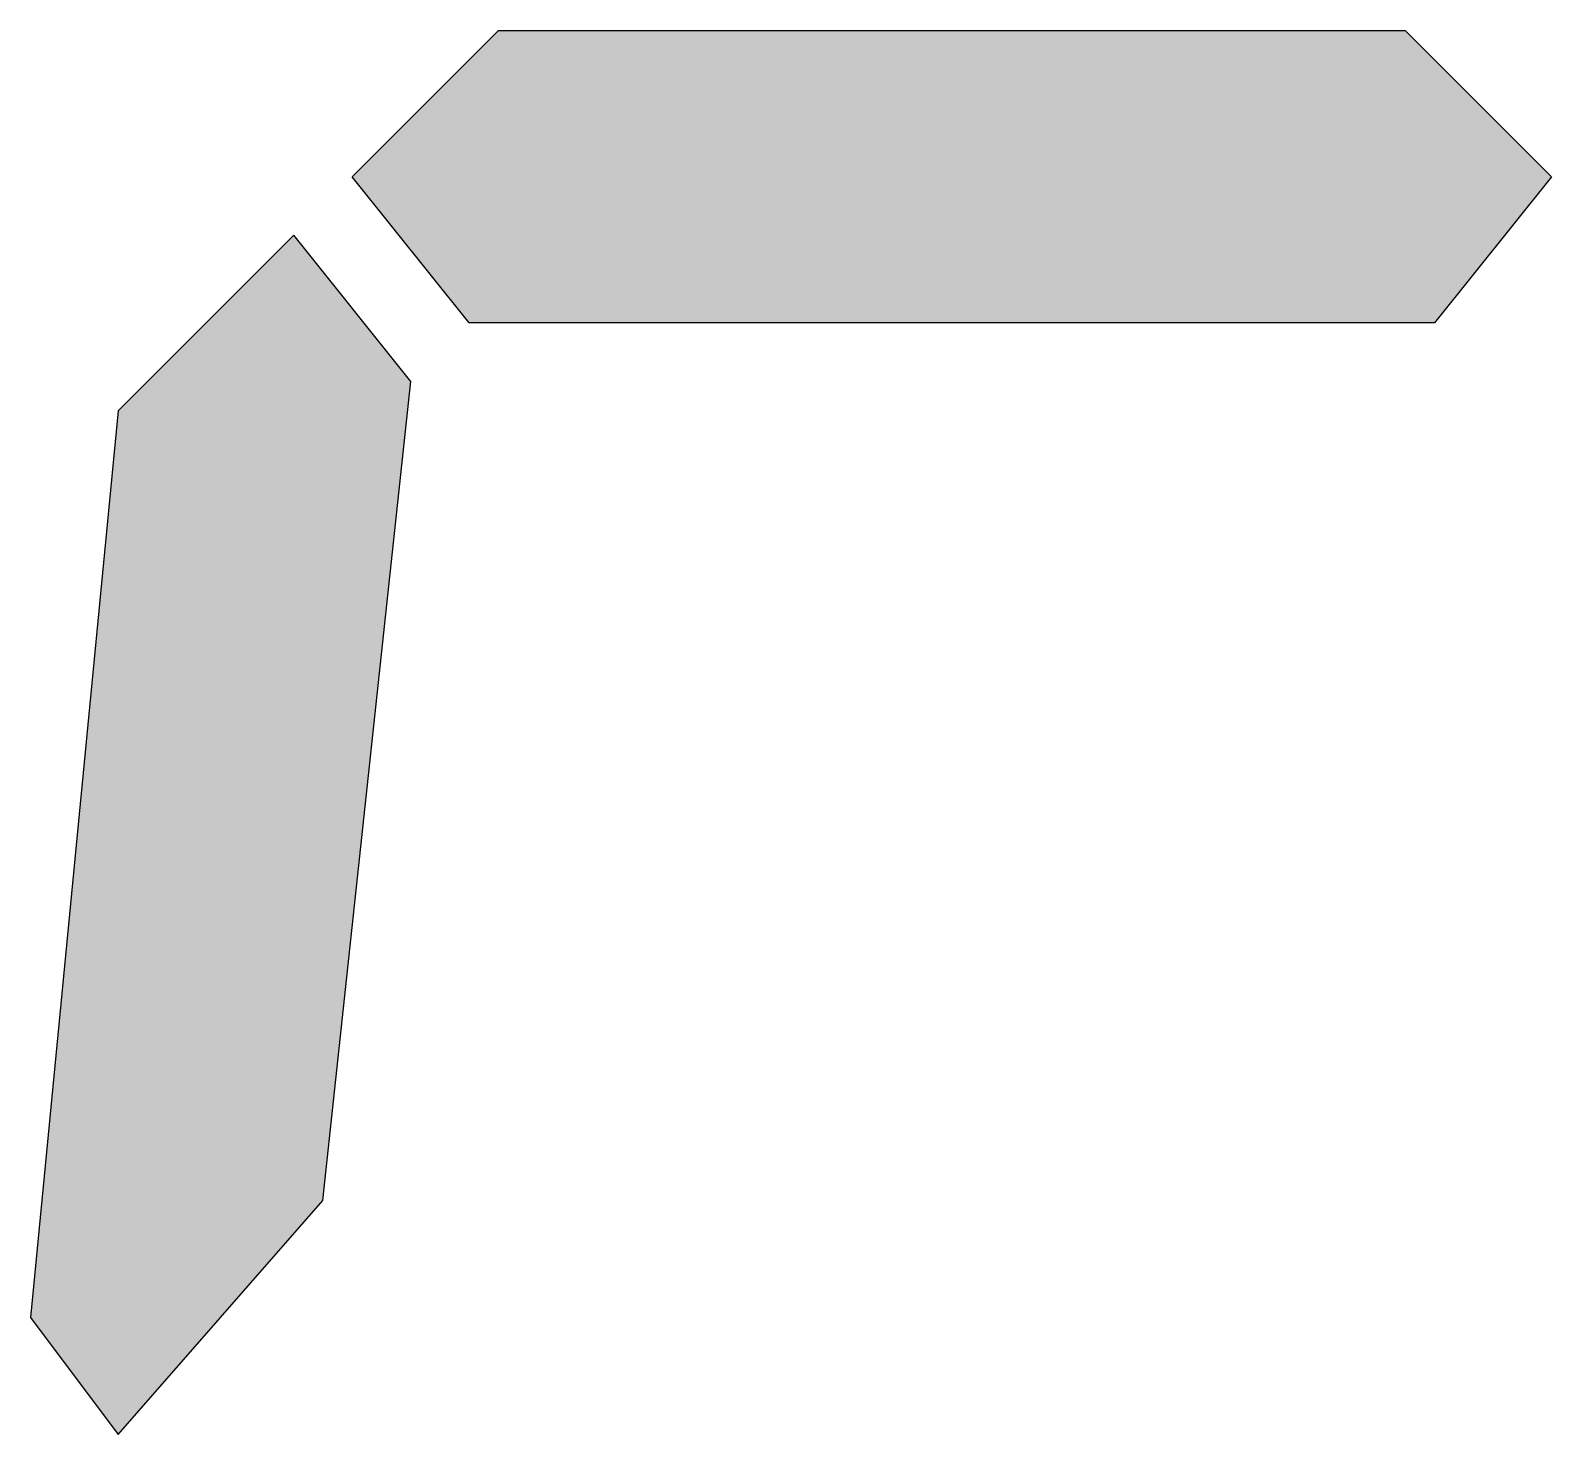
# Model space of a CAD drawing. Header units: millimetres. Extents: x 0.6 to 12.7, y 1.8 to 13.
import ezdxf

# ---------------------------------------------------------------- set-up
doc = ezdxf.new("R2010")
doc.units = ezdxf.units.MM
doc.layers.get('0').update_dxf_attribs({"lineweight": 25, "true_color": 0xffffff})

msp = doc.modelspace()

# ---------------------------------------------------------------- hatches: boundary and pattern name
h = msp.add_hatch(color=256)
h.paths.add_polyline_path([(2.666, 11.403), (1.26, 9.997), (0.557, 2.731), (1.26, 1.794), (2.9, 3.669), (3.604, 10.231)], flags=0)
h.paths.add_polyline_path([(11.807, 10.7), (4.072, 10.7), (3.135, 11.872), (4.307, 13.044), (11.572, 13.044), (12.744, 11.872)], flags=0)

# ---------------------------------------------------------------- linework, layer by layer
for p, q in [((3.135, 11.872), (4.307, 13.044)), ((4.307, 13.044), (11.572, 13.044)), ((11.572, 13.044), (12.744, 11.872)), ((4.072, 10.7), (3.135, 11.872)), ((12.744, 11.872), (11.807, 10.7)), ((2.666, 11.403), (1.26, 9.997)), ((3.604, 10.231), (2.666, 11.403)), ((11.807, 10.7), (4.072, 10.7)), ((2.9, 3.669), (3.604, 10.231)), ((1.26, 9.997), (0.557, 2.731)), ((1.26, 1.794), (2.9, 3.669)), ((0.557, 2.731), (1.26, 1.794))]:
    msp.add_line(p, q)

doc.saveas('drawing.dxf')
